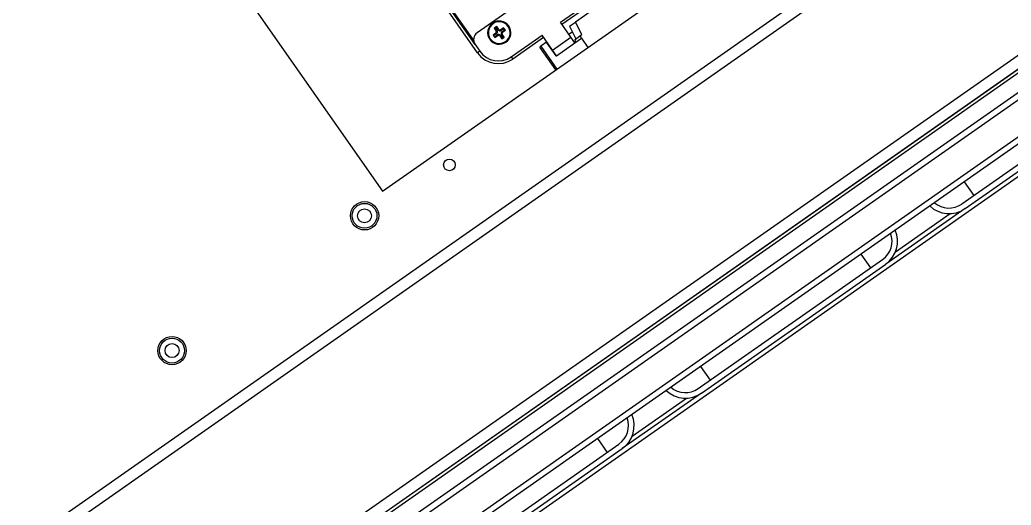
# Model space of a CAD drawing. Header units: millimetres. Extents: x 152904052 to 153933663, y 538271515 to 539240469.
# Drawn here: x 153465432 to 153465786.4, y 538578492.9 to 538578666.4 of the extents above; entities that cross this region are included whole.
import ezdxf

# ---------------------------------------------------------------- set-up
doc = ezdxf.new("R2010")
doc.units = ezdxf.units.MM
doc.layers.add('POWR', color=5, linetype='Continuous')

msp = doc.modelspace()

# ---------------------------------------------------------------- linework, layer by layer
at = {"layer": 'POWR', "color": 7}
for p, q in [((153465045.39, 538578202.63), (153467742.04, 538580090.84)), ((153465095.17, 538578168.15), (153467757.42, 538580032.27)), ((153465097.52, 538578164.79), (153467759.77, 538580028.91)), ((153465045.39, 538578202.63), (153466840.97, 538579459.91)), ((153465045.39, 538578202.63), (153466840.97, 538579459.91)), ((153465095.17, 538578168.15), (153466856.35, 538579401.34)), ((153465095.17, 538578168.15), (153466856.35, 538579401.34)), ((153465097.52, 538578164.79), (153466858.7, 538579397.98)), ((153465097.52, 538578164.79), (153466858.7, 538579397.98)), ((153466403.94, 538579078.09), (153465105.58, 538578168.97)), ((153465072.53, 538578226.64), (153465918.3, 538578818.86)), ((153465441.23, 538578777.18), (153465561.68, 538578605.16)), ((153465977.89, 538578772.68), (153465085.3, 538578147.68)), ((153465980.87, 538578772.21), (153465084.72, 538578144.72)), ((153465987.07, 538578763.36), (153465090.92, 538578135.87)), ((153465986.55, 538578760.44), (153465093.84, 538578135.35)), ((153465996.24, 538578755.5), (153465095.17, 538578124.57)), ((153465594.77, 538578657.63), (153465563.8, 538578701.86)), ((153465564.04, 538578702.03), (153465594.27, 538578658.87)), ((153465595.67, 538578654.6), (153465562.98, 538578701.29)), ((153465650.39, 538578700.24), (153465595.51, 538578661.81)), ((153465561.68, 538578605.16), (153465684.31, 538578691.02)), ((153465625.24, 538578665.54), (153465654.32, 538578685.9)), ((153465654.9, 538578685.08), (153465625.82, 538578664.72)), ((153465644.13, 538578675.1), (153465630.63, 538578665.65)), ((153465602.54, 538578664.05), (153465601.64, 538578663.42)), ((153465602.07, 538578663.34), (153465601.64, 538578663.42)), ((153465601.64, 538578663.42), (153465602.36, 538578662.39)), ((153465602.47, 538578663.62), (153465602.07, 538578663.34)), ((153465602.07, 538578663.34), (153465602.61, 538578662.57)), ((153465602.61, 538578662.57), (153465602.36, 538578662.39)), ((153465602.47, 538578663.62), (153465602.54, 538578664.05)), ((153465603.01, 538578662.85), (153465602.47, 538578663.62)), ((153465603.26, 538578663.02), (153465602.54, 538578664.05)), ((153465603.01, 538578662.85), (153465603.26, 538578663.02)), ((153465604.98, 538578663.62), (153465603.96, 538578662.9)), ((153465604.13, 538578662.65), (153465603.96, 538578662.9)), ((153465604.9, 538578663.19), (153465604.13, 538578662.65)), ((153465604.41, 538578662.25), (153465605.18, 538578662.79)), ((153465604.59, 538578662), (153465605.61, 538578662.72)), ((153465604.9, 538578663.19), (153465604.98, 538578663.62)), ((153465605.18, 538578662.79), (153465604.9, 538578663.19)), ((153465605.61, 538578662.72), (153465604.98, 538578663.62)), ((153465605.18, 538578662.79), (153465605.61, 538578662.72)), ((153465606.61, 538578664.08), (153465606.81, 538578664.23)), ((153465628.97, 538578660.21), (153465625.24, 538578665.54)), ((153465628.46, 538578664.13), (153465630.63, 538578665.65)), ((153465628.46, 538578664.13), (153465630.75, 538578659.63)), ((153465632.92, 538578661.15), (153465630.63, 538578665.65)), ((153465600.22, 538578659.61), (153465600.01, 538578659.47)), ((153465602.24, 538578661.7), (153465601.21, 538578660.98)), ((153465601.21, 538578660.98), (153465601.84, 538578660.08)), ((153465601.64, 538578660.9), (153465601.21, 538578660.98)), ((153465602.41, 538578661.44), (153465601.64, 538578660.9)), ((153465601.84, 538578660.08), (153465602.87, 538578660.79)), ((153465601.92, 538578660.51), (153465601.84, 538578660.08)), ((153465601.92, 538578660.51), (153465602.69, 538578661.05)), ((153465602.41, 538578661.44), (153465602.24, 538578661.7)), ((153465602.69, 538578661.05), (153465602.87, 538578660.79)), ((153465603.81, 538578660.85), (153465603.56, 538578660.67)), ((153465603.56, 538578660.67), (153465604.28, 538578659.65)), ((153465603.81, 538578660.85), (153465604.36, 538578660.08)), ((153465604.21, 538578661.13), (153465604.46, 538578661.3)), ((153465604.75, 538578660.35), (153465604.21, 538578661.13)), ((153465604.28, 538578659.65), (153465605.18, 538578660.28)), ((153465604.36, 538578660.08), (153465604.28, 538578659.65)), ((153465604.36, 538578660.08), (153465604.75, 538578660.35)), ((153465604.41, 538578662.25), (153465604.59, 538578662)), ((153465605.18, 538578660.28), (153465604.46, 538578661.3)), ((153465604.75, 538578660.35), (153465605.18, 538578660.28)), ((153465607.63, 538578653.21), (153465618.69, 538578660.95)), ((153465619.26, 538578660.13), (153465608.21, 538578652.39)), ((153465622.42, 538578655.62), (153465618.69, 538578660.95)), ((153465622.42, 538578655.62), (153465628.97, 538578660.21)), ((153465629.52, 538578662.06), (153465628.28, 538578661.2)), ((153465630.41, 538578658.16), (153465628.97, 538578660.21)), ((153465630.41, 538578658.16), (153465632.77, 538578659.82)), ((153465630.67, 538578659.57), (153465632.59, 538578660.91)), ((153465632.59, 538578660.91), (153465632.92, 538578661.15)), ((153465632.77, 538578659.82), (153465635.06, 538578656.54)), ((153465594.77, 538578657.63), (153465596.49, 538578655.17)), ((153465617.86, 538578656.7), (153465618.27, 538578656.99)), ((153465623.59, 538578648.51), (153465617.86, 538578656.7)), ((153465620.31, 538578658.42), (153465618.27, 538578656.99)), ((153465618.27, 538578656.99), (153465624, 538578648.8)), ((153465620.31, 538578658.42), (153465620.41, 538578658.49)), ((153465623.75, 538578653.51), (153465620.31, 538578658.42)), ((153465623.85, 538578653.58), (153465622.42, 538578655.62)), ((153465623.85, 538578653.58), (153465630.41, 538578658.16)), ((153465596.49, 538578655.17), (153465595.67, 538578654.6)), ((153465607.63, 538578653.21), (153465608.21, 538578652.39)), ((153465623.52, 538578653.84), (153465623.58, 538578653.96)), ((153465623.58, 538578653.75), (153465623.68, 538578653.82)), ((153465623.75, 538578653.51), (153465623.85, 538578653.58)), ((153465768.74, 538578600.6), (153465834.6, 538578646.72)), ((153465769.89, 538578598.96), (153465835.75, 538578645.08)), ((153465769.56, 538578608.5), (153465773, 538578603.58)), ((153465769.89, 538578598.96), (153465741.55, 538578579.12)), ((153465745.07, 538578583.54), (153465764.53, 538578597.16)), ((153465732.7, 538578582.69), (153465736.14, 538578577.77)), ((153465674.54, 538578534.64), (153465740.4, 538578580.75)), ((153465675.69, 538578533), (153465741.55, 538578579.12)), ((153465675.36, 538578542.54), (153465678.8, 538578537.62)), ((153465675.69, 538578533), (153465647.34, 538578513.15)), ((153465650.87, 538578517.58), (153465670.32, 538578531.2)), ((153465580.34, 538578468.68), (153465646.2, 538578514.79)), ((153465638.5, 538578516.73), (153465641.94, 538578511.81)), ((153465581.48, 538578467.04), (153465647.34, 538578513.15))]:
    msp.add_line(p, q, dxfattribs=at)
for centre, radius in [((153465585.6, 538578614.58), 2.1), ((153465555.25, 538578596.38), 5.06), ((153465555.25, 538578596.38), 4.44), ((153465555.25, 538578596.38), 2.5), ((153465486.44, 538578548.2), 5.06), ((153465486.44, 538578548.2), 4.44), ((153465486.44, 538578548.2), 2.5)]:
    msp.add_circle(centre, radius, dxfattribs=at)
for centre, radius, start, end in [((153465603.41, 538578661.85), 4.15, 35, 215), ((153465603.41, 538578661.85), 3.9, 35, 215), ((153465603.41, 538578661.85), 4.15, 215, 35), ((153465603.41, 538578661.85), 3.9, 215, 35), ((153465601.95, 538578662.11), 0.807, 305, 35), ((153465603.67, 538578663.31), 0.807, 215, 305), ((153465603.67, 538578663.31), 0.5, 215, 305), ((153465597.23, 538578659.35), 3, 125, 215), ((153465601.95, 538578662.11), 0.5, 305, 35), ((153465603.15, 538578660.39), 0.807, 35, 125), ((153465603.15, 538578660.39), 0.5, 35, 125), ((153465604.87, 538578661.59), 0.807, 125, 215), ((153465604.87, 538578661.59), 0.5, 125, 215), ((153465603.04, 538578659.76), 9, 215, 305), ((153465603.04, 538578659.76), 8, 215, 305), ((153465764.15, 538578607.15), 10, 226.537, 305), ((153465764.15, 538578607.15), 8, 229.4775, 305), ((153465735.81, 538578587.31), 8, 305, 20.5225), ((153465735.81, 538578587.31), 10, 305, 23.463), ((153465669.95, 538578541.19), 8, 229.4775, 305), ((153465669.95, 538578541.19), 10, 226.537, 305), ((153465641.61, 538578521.35), 10, 305, 23.463), ((153465641.61, 538578521.35), 8, 305, 20.5225)]:
    msp.add_arc(centre, radius, start, end, dxfattribs=at)
for points, knots in [([(153465630.85, 538578658.48), (153465630.8, 538578658.56), (153465630.7, 538578658.72), (153465630.59, 538578658.98), (153465630.54, 538578659.23), (153465630.56, 538578659.45), (153465630.64, 538578659.53), (153465630.67, 538578659.57)], [0, 0, 0, 0, 0.174736, 0.363548, 0.559692, 0.78787, 1, 1, 1, 1]), ([(153465632.59, 538578660.91), (153465632.54, 538578660.86), (153465632.45, 538578660.75), (153465632.47, 538578660.43), (153465632.58, 538578660.1), (153465632.71, 538578659.91), (153465632.77, 538578659.82)], [0, 0, 0, 0, 0.273241, 0.566326, 0.792171, 1, 1, 1, 1])]:
    msp.add_open_spline(points, degree=3, knots=knots, dxfattribs=at)

doc.saveas('drawing.dxf')
